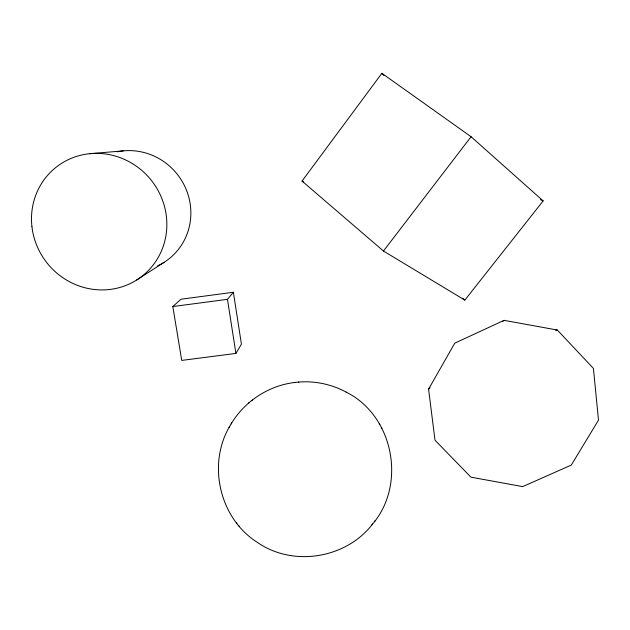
<?xml version="1.0" encoding="UTF-8"?>
<svg xmlns="http://www.w3.org/2000/svg" width="630" height="630" viewBox="0 0 630 630"><rect width="100%" height="100%" fill="white"/><g stroke="black" fill="none" stroke-linecap="round" stroke-linejoin="round"><path stroke-width="0.94" d="M229.674 426.384C207.089 464.594 219.705 518.648 257.386 542.391C293.076 567.284 346.405 558.495 372.637 523.94M428.581 389.135L454.765 343.169L504.079 320.347L557.322 330.033L593.421 368.416L598.5 420.115L571.3 465.066L522.695 486.62L470.909 477.162L434.999 440.197L428.581 389.135L429.999 387.781M231.115 423.927C244.511 401.365 268.656 385.552 294.738 382.481M229.044 427.479L231.738 422.848M235.919 353.414L241.432 344.169L233.376 292.265L180.999 299.211L172.825 306.55L181.731 360.407L235.919 353.414L227.461 299.329L233.376 292.265M371.905 524.885C406.822 485.005 393.797 415.847 346.161 392.112M302.038 181.054L381.882 73.3L471.083 136.718L543.147 200.907L464.838 300.108L383.457 251.039L302.038 181.054L303.684 182.094M383.457 251.039L471.083 136.718M374.362 521.695L375.118 520.726M248.377 403.279L249.189 402.617M251.559 400.656L252.339 400.018M502.701 321.465L504.079 320.347M136.71 279.972L164.052 262.348M172.825 306.55L227.461 299.329M555.573 330.262L557.322 330.033M298.447 382.103C315.016 380.701 331.939 384.332 346.524 392.301M294.328 382.528L298.801 382.064M89.806 153.696L123.236 150.885M540.509 199.608L543.147 200.907M462.593 298.211L464.838 300.108M381.882 73.3L383.875 75.474M236.329 522.703L236.911 523.42M238.864 525.845L239.424 526.523M379.37 423.825L379.858 424.691M381.37 427.384L381.875 428.298M117.298 151.783A61.094 58.889 52.7 0 1 187.315 192.434A61.094 58.889 52.7 0 1 157.602 265.86M31.949 226.729A69.395 66.536 51.1 0 0 139.553 278.074A69.395 66.536 51.1 0 0 126.031 160.138A69.395 66.536 51.1 0 0 31.949 226.729"/></g></svg>
